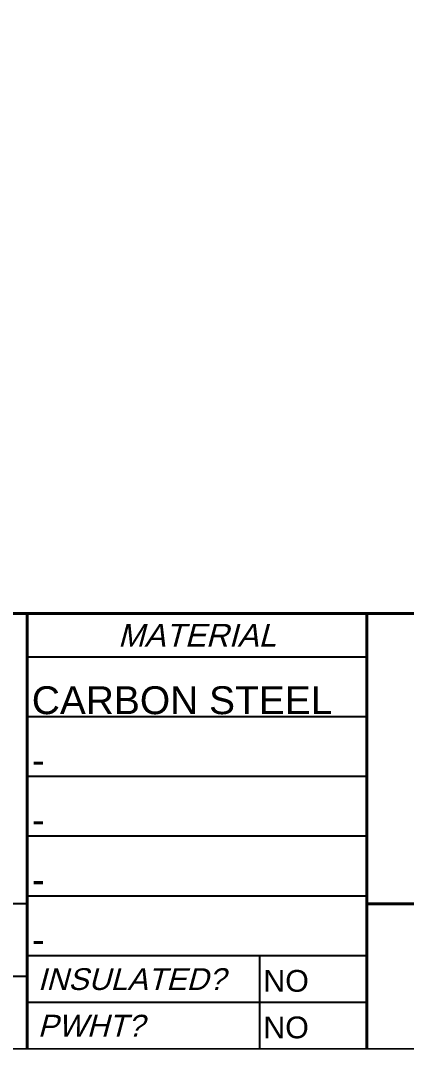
# Model space of a CAD drawing. Header units: inches. Extents: x 0.1 to 17.4, y 0.1 to 11.4.
# Drawn here: x 12.231 to 13.339, y 0.246 to 3.202 of the extents above; entities that cross this region are included whole.
import ezdxf
from ezdxf.enums import TextEntityAlignment as Align

# ---------------------------------------------------------------- set-up
doc = ezdxf.new("R2010")
doc.units = ezdxf.units.IN
doc.header["$MEASUREMENT"] = 0
doc.layers.add('BORDER', color=3, linetype='Continuous')
doc.layers.add('BORDERTEXT', color=7, linetype='Continuous')
doc.styles.add('FEASStandard', font='arial.ttf')
doc.styles.add('PART_Standard', font='romans', dxfattribs={"width": 0.8, "height": 0.09})
doc.styles.add('Richmond', font='arial.ttf')

# ---------------------------------------------------------------- blocks, each defined once
blk = doc.blocks.new('Border')
at = {"layer": 'BORDER'}
for p, q in [((13.225, 1.375), (12.25, 1.375)), ((13.225, 1.2035), (12.25, 1.2035)), ((13.225, 1.0319), (12.25, 1.0319)), ((13.225, 0.8604), (12.25, 0.8604)), ((13.225, 0.6888), (12.25, 0.6888)), ((12.25, 0.6667), (10.375, 0.6667)), ((13.225, 0.5173), (12.25, 0.5173)), ((12.9167, 0.5173), (12.9167, 0.25)), ((12.25, 0.4583), (10.375, 0.4583)), ((13.225, 0.3836), (12.25, 0.3836))]:
    blk.add_line(p, q, dxfattribs=at)
at = {"layer": 'BORDER', "const_width": 0.005}
blk.add_lwpolyline([(0.25, 0.25), (17.25, 0.25), (17.25, 11.25), (0.25, 11.25)], close=True, dxfattribs=at)
at = {"layer": 'BORDER', "const_width": 0.00833}
for points in [[(17.25, 1.5), (0.25, 1.5)], [(12.25, 0.25), (12.25, 1.5)], [(13.225, 0.25), (13.225, 1.5)], [(13.225, 0.6667), (17.25, 0.6667)]]:
    blk.add_lwpolyline(points, dxfattribs=at)
at = {"layer": 'BORDERTEXT', "style": 'FEASStandard', "oblique": 15}
blk.add_text('MATERIAL', height=0.065, dxfattribs=at).set_placement((12.7375, 1.4375), align=Align.MIDDLE)
for s, p in [('INSULATED?', (12.2802, 0.4505)), ('PWHT?', (12.2802, 0.3168))]:
    blk.add_text(s, height=0.0625, dxfattribs=at).set_placement(p, align=Align.MIDDLE_LEFT)
blk = doc.blocks.new('BORDER TEXT')
at = {"layer": 'BORDERTEXT'}
for tag, p, height, style in [('API_PIPE_CLASS', (5.4645, 1.2542), 0.08, 'Richmond'), ('MATERIAL1', (12.263, 1.2111), 0.08, 'Richmond'), ('CVX_PIPE_SPEC', (5.4619, 1.0932), 0.08, 'Richmond'), ('P&ID_#1', (0.25, 1.0831), 0.0625, 'FEASStandard'), ('LINE_#1', (1.4866, 1.0831), 0.0625, 'FEASStandard'), ('MATERIAL2', (12.263, 1.0395), 0.08, 'Richmond'), ('OP_TEMP', (5.1687, 0.9325), 0.08, 'Richmond'), ('P&ID_#2', (0.25, 0.9224), 0.0625, 'FEASStandard'), ('LINE_#2', (1.4866, 0.9224), 0.0625, 'FEASStandard'), ('MATERIAL3', (12.263, 0.868), 0.08, 'Richmond'), ('FROM', (5.0146, 0.7718), 0.08, 'Richmond'), ('P&ID_#3', (0.25, 0.7617), 0.0625, 'FEASStandard'), ('LINE_#3', (1.4866, 0.7617), 0.0625, 'FEASStandard'), ('MATERIAL4', (12.263, 0.6965), 0.08, 'Richmond'), ('TO', (4.8543, 0.6112), 0.08, 'Richmond'), ('P&ID_#4', (0.25, 0.601), 0.0625, 'FEASStandard'), ('LINE_#4', (1.4866, 0.601), 0.0625, 'FEASStandard'), ('MATERIAL5', (12.263, 0.5249), 0.08, 'Richmond'), ('P&ID_#5', (0.25, 0.4403), 0.0625, 'FEASStandard'), ('LINE_#5', (1.4866, 0.4403), 0.0625, 'FEASStandard'), ('MISC', (4.9789, 0.4506), 0.08, 'Richmond'), ('INSULATION', (12.9278, 0.4142), 0.0625, 'FEASStandard'), ('P&ID_#6', (0.25, 0.2796), 0.0625, 'FEASStandard'), ('LINE_#6', (1.4866, 0.2796), 0.0625, 'FEASStandard'), ('PWHT', (12.9278, 0.2806), 0.0625, 'FEASStandard')]:
    blk.add_attdef(tag, p, '', height=height, dxfattribs=dict(at, style=style))
at = {"layer": 'BORDERTEXT', "style": 'FEASStandard'}
for tag, p in [('DR.BY', (11.075, 0.5625)), ('DR.BY_DATE', (11.95, 0.5625)), ('CHK_BY', (11.075, 0.3542)), ('CHK._BY_DATE', (11.95, 0.3542))]:
    blk.add_attdef(tag, text='', height=0.1, dxfattribs=at).set_placement(p, align=Align.MIDDLE_CENTER)
at = {"layer": 'BORDERTEXT', "style": 'PART_Standard', "width": 0.8}
for tag, p in [('PLANT_NUMBER', (13.9375, 0.3836)), ('SYSTEM_NUMBER', (14.8125, 0.3836)), ('CIRCUIT_NUMBER', (15.6875, 0.3836)), ('SHEET_NUMBER', (16.5, 0.3836)), ('REVISION', (17.0625, 0.3836))]:
    blk.add_attdef(tag, text='', height=0.15, dxfattribs=at).set_placement(p, align=Align.MIDDLE_CENTER)

msp = doc.modelspace()

# ---------------------------------------------------------------- block references
at = {"layer": 'BORDER'}
msp.add_blockref('Border', (0, 0), dxfattribs=at)
at = {"layer": 'BORDERTEXT'}
ref = msp.add_blockref('BORDER TEXT', (0, 0), dxfattribs=at)
ref.add_attrib('PWHT', 'NO', (12.9278, 0.2806), dxfattribs={"height": 0.0625, "style": 'FEASStandard'})
ref.add_attrib('INSULATION', 'NO', (12.9278, 0.4142), dxfattribs={"height": 0.0625, "style": 'FEASStandard'})
ref.add_attrib('MATERIAL5', '-', (12.263, 0.5249), dxfattribs={"height": 0.08, "style": 'Richmond'})
ref.add_attrib('MATERIAL4', '-', (12.263, 0.6965), dxfattribs={"height": 0.08, "style": 'Richmond'})
ref.add_attrib('MATERIAL3', '-', (12.263, 0.868), dxfattribs={"height": 0.08, "style": 'Richmond'})
ref.add_attrib('MATERIAL2', '-', (12.263, 1.0395), dxfattribs={"height": 0.08, "style": 'Richmond'})
ref.add_attrib('MATERIAL1', 'CARBON STEEL', (12.263, 1.2111), dxfattribs={"height": 0.08, "style": 'Richmond'})

doc.saveas('drawing.dxf')
